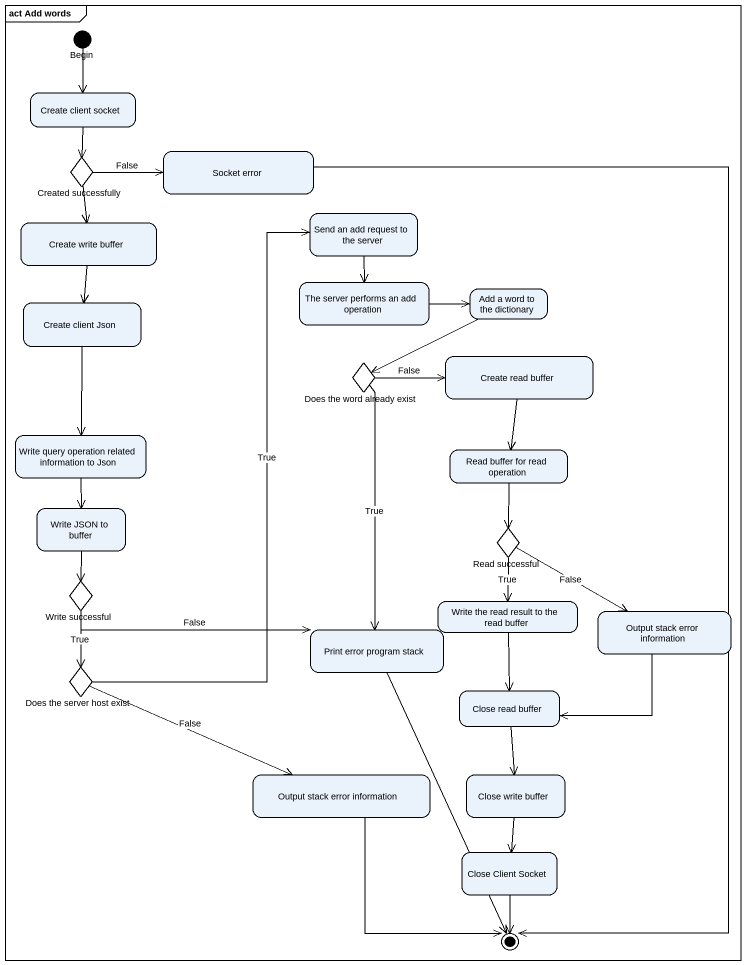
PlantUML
@startuml
mainframe act Add words
hide empty description
state Begin <<start>>
state "Create client socket" as Create_client_socket
state "Socket error" as Socket_error
state "Created successfully" as Created_successfully <<choice>>
state "Create write buffer" as Create_write_buffer
state "Send an add request to the server" as Send_an_add_request_to_the
state "Create client Json" as Create_client_Json
state "The server performs an add operation" as The_server_performs_an_add
state "Add a word to the dictionary" as Add_a_word_to_the_dictionary
state "Does the word already exist" as Does_the_word_already_exist <<choice>>
state "Create read buffer" as Create_read_buffer
state "Write query operation related information to Json" as Write_query_operation
state "Read buffer for read operation" as Read_buffer_for_read
state "Write JSON to buffer" as Write_JSON_to_buffer
state "Read successful" as Read_successful <<choice>>
state "Write successful" as Write_successful <<choice>>
state "Write the read result to the read buffer" as Write_the_read_result_to
state "Output stack error information" as Output_stack_error
state "Print error program stack" as Print_error_program_stack
state "Does the server host exist" as Does_the_server_host_exist <<choice>>
state "Close read buffer" as Close_read_buffer
state "Output stack error information" as Output_stack_error_2
state "Close write buffer" as Close_write_buffer
state "Close Client Socket" as Close_Client_Socket
Begin --> Create_client_socket
Create_client_socket --> Created_successfully
Created_successfully -right-> Socket_error : False
Created_successfully --> Create_write_buffer
Create_write_buffer --> Create_client_Json
Send_an_add_request_to_the --> The_server_performs_an_add
Create_client_Json --> Write_query_operation
The_server_performs_an_add -right-> Add_a_word_to_the_dictionary
Add_a_word_to_the_dictionary -left-> Does_the_word_already_exist
Does_the_word_already_exist -right-> Create_read_buffer : False
Does_the_word_already_exist --> Print_error_program_stack : True
Create_read_buffer --> Read_buffer_for_read
Write_query_operation --> Write_JSON_to_buffer
Read_buffer_for_read --> Read_successful
Write_JSON_to_buffer --> Write_successful
Read_successful --> Write_the_read_result_to : True
Read_successful -right-> Output_stack_error : False
Write_successful -right-> Print_error_program_stack : False
Write_successful --> Does_the_server_host_exist : True
Write_the_read_result_to --> Close_read_buffer
Output_stack_error -left-> Close_read_buffer
Does_the_server_host_exist -up-> Send_an_add_request_to_the : True
Does_the_server_host_exist -right-> Output_stack_error_2 : False
Close_read_buffer --> Close_write_buffer
Close_write_buffer --> Close_Client_Socket
Socket_error --> [*]
Print_error_program_stack --> [*]
Output_stack_error_2 --> [*]
Close_Client_Socket --> [*]
@enduml
